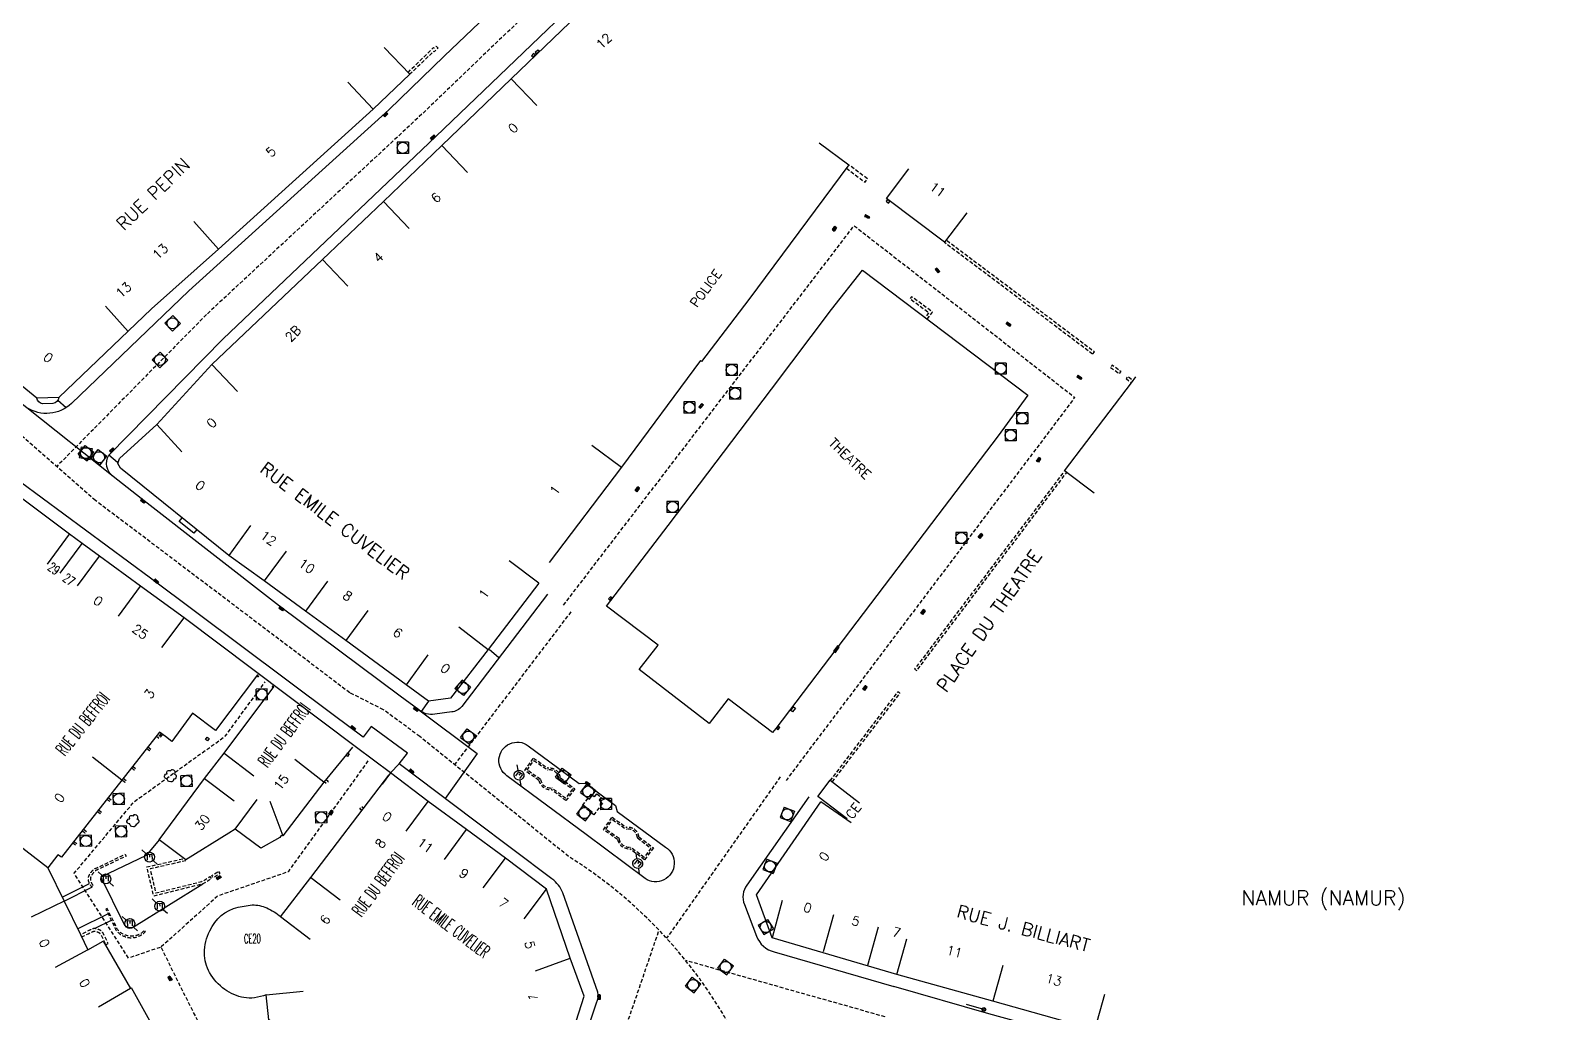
# Model space of a CAD drawing. Header units: millimetres. Extents: x 185000 to 186001, y 128000 to 129000.
# Drawn here: x 185351 to 185558.1, y 128221.8 to 128354.2 of the extents above; entities that cross this region are included whole.
import ezdxf
from ezdxf.enums import TextEntityAlignment as Align

# ---------------------------------------------------------------- set-up
doc = ezdxf.new("R2010")
doc.units = ezdxf.units.MM
doc.linetypes.add('DASHED', pattern=[0.75, 0.5, -0.25])
doc.layers.get('0').update_dxf_attribs({"linetype": 'CONTINUOUS'})
for name, color, linetype in [('W0001', 6, 'DASHED'), ('W0008', 7, 'CONTINUOUS'), ('W0017', 7, 'CONTINUOUS'), ('W0100', 7, 'CONTINUOUS'), ('W0112', 1, 'DASHED'), ('W0300', 7, 'CONTINUOUS'), ('W0322', 7, 'CONTINUOUS'), ('W0334', 7, 'CONTINUOUS'), ('W0400', 7, 'CONTINUOUS'), ('W0420', 7, 'CONTINUOUS'), ('W0471', 7, 'CONTINUOUS'), ('W0980', 7, 'CONTINUOUS'), ('W0984', 7, 'CONTINUOUS'), ('W0989', 7, 'CONTINUOUS'), ('W0991', 7, 'CONTINUOUS'), ('W1102', 7, 'CONTINUOUS')]:
    doc.layers.add(name, color=color, linetype=linetype)
doc.styles.get("Standard").update_dxf_attribs({"font": 'romans.shx', "width": 0.85})

# ---------------------------------------------------------------- blocks, each defined once
blk = doc.blocks.new('T400')
for p, q in [((-0.15, 0.3), (0.15, 0.3)), ((-0.15, -0.25), (-0.15, 0.3)), ((-0.15, 0.15), (0.15, 0.15)), ((-0.15, 0), (0.15, 0)), ((0.15, 0.3), (0.15, -0.25)), ((-0.15, -0.15), (0.15, -0.15)), ((-0.15, -0.25), (-0.15, -0.3)), ((-0.15, -0.3), (0.15, -0.3)), ((0.15, -0.3), (0.15, -0.25))]:
    blk.add_line(p, q)
blk = doc.blocks.new('T420')
for p, q in [((0.75, 0.75), (-0.75, 0.75)), ((-0.75, 0.75), (-0.75, -0.75)), ((0.75, 0.75), (0.75, -0.75)), ((0.75, -0.75), (-0.75, -0.75))]:
    blk.add_line(p, q)
blk.add_ellipse((0, 0), major_axis=(-0.53, 0.53), ratio=1, start_param=3.926991, end_param=10.210176)
blk = doc.blocks.new('T471')
for p, q in [((-0.333334, 0.333334), (-0.333334, -0.333334)), ((-0.333334, 0.333334), (0.333334, 0.333334)), ((-0.333334, 0), (0, 0)), ((0.500001, 0.500001), (1.000002, 1.000002)), ((-0.500001, -0.500001), (-1.000002, -1.000002)), ((-0.333334, -0.333334), (0.333334, -0.333334))]:
    blk.add_line(p, q)
blk.add_ellipse((0, 0), major_axis=(0.471405, 0.471405), ratio=1, start_param=5.4977871438, end_param=11.780972451)
blk = doc.blocks.new('T300')
for p, q in [((-0.8, 0.51), (-0.86, 0.34)), ((-0.86, 0.34), (-0.86, 0.17)), ((-0.86, 0.17), (-0.74, 0.06)), ((-0.69, 0.63), (-0.8, 0.51)), ((-0.8, -0.06), (-0.74, 0.06)), ((-0.74, 0.06), (-0.69, 0.11)), ((-0.57, 0.69), (-0.69, 0.63)), ((-0.46, 0.69), (-0.57, 0.69)), ((-0.29, 0.63), (-0.46, 0.69)), ((-0.29, 0.63), (-0.17, 0.74)), ((-0.23, 0.57), (-0.29, 0.63)), ((-0.17, 0.74), (-0.06, 0.8)), ((-0.06, 0.8), (0.06, 0.8)), ((0.06, 0.8), (0.23, 0.74)), ((0.23, 0.74), (0.34, 0.63)), ((0.34, 0.63), (0.4, 0.51)), ((0.46, 0.46), (0.34, 0.46)), ((0.4, 0.51), (0.4, 0.46)), ((0.57, 0.4), (0.46, 0.46)), ((0.57, 0.4), (0.69, 0.29)), ((0.69, 0.29), (0.74, 0.17)), ((0.74, 0.06), (0.69, -0.17)), ((0.74, 0.17), (0.74, 0.06)), ((-0.8, -0.17), (-0.8, -0.06)), ((-0.8, -0.23), (-0.8, -0.17)), ((-0.74, -0.34), (-0.8, -0.23)), ((-0.69, -0.4), (-0.74, -0.34)), ((-0.51, -0.46), (-0.69, -0.4)), ((-0.4, -0.46), (-0.51, -0.46)), ((-0.4, -0.46), (-0.34, -0.46)), ((-0.34, -0.46), (-0.34, -0.4)), ((-0.34, -0.51), (-0.34, -0.46)), ((-0.29, -0.63), (-0.34, -0.51)), ((-0.17, -0.74), (-0.29, -0.63)), ((-0.06, -0.8), (-0.17, -0.74)), ((0.06, -0.8), (-0.06, -0.8)), ((0.17, -0.74), (0.06, -0.8)), ((0.23, -0.69), (0.17, -0.74)), ((0.29, -0.46), (0.23, -0.46)), ((0.29, -0.63), (0.23, -0.69)), ((0.46, -0.4), (0.29, -0.46)), ((0.34, -0.51), (0.29, -0.63)), ((0.34, -0.51), (0.34, -0.46)), ((0.57, -0.34), (0.46, -0.4)), ((0.63, -0.29), (0.57, -0.34)), ((0.69, -0.17), (0.63, -0.29))]:
    blk.add_line(p, q)
blk = doc.blocks.new('t322o')
at = {"color": 0, "linetype": 'Continuous'}
for radius in [0.25, 0.15]:
    blk.add_circle((0, 0), radius, dxfattribs=at)

msp = doc.modelspace()

# ---------------------------------------------------------------- linework, layer by layer
at = {"layer": 'W0001', "flags": 128}
for points in [[(185521.86, 128456.07), (185509.4, 128444.14), (185447.98, 128385.32), (185403.47, 128342.64), (185374.76, 128315.93)], [(185422.93, 128276.7), (185462.14, 128327.92), (185491.91, 128304.75), (185452.96, 128253.06)], [(185385.68, 128188.57), (185381.87, 128204.52), (185371.99, 128223.76), (185368.64, 128230.57), (185364.26, 128229.08), (185356.91, 128240.52), (185365.01, 128250.19), (185377.29, 128259.03), (185382.69, 128266.38)], [(185396.55, 128255.68), (185385.76, 128240.71), (185376.27, 128237.45), (185368.64, 128230.57)]]:
    msp.add_lwpolyline(points, dxfattribs=at)
at = {"layer": 'W0001'}
for points in [[(185533.07, 128082.73), (185528.02, 128085.99), (185483.16, 128119.4, -0.175243), (185467.57, 128153.36), (185464.08, 128171.37), (185455.52, 128197.06), (185448.47, 128213.56, 0.154273), (185423.62, 128242.79), (185403.53, 128258.97), (185398.65, 128262.6), (185394.08, 128264.89), (185359.78, 128290.83), (185349.31, 128300.01), (185344.53, 128303.6, -0.061815), (185324.76, 128317.7), (185302.12, 128332.21), (185295.97, 128335.75)], [(185423.93, 128275.82), (185408.23, 128255.19, -0.187931)], [(185452.17, 128253.53), (185436.84, 128231.75, 0.270225)]]:
    msp.add_lwpolyline(points, format="xyb", dxfattribs=at)
for points in [[(185374.76, 128315.93), (185354.55, 128295.42)], [(185426.62, 128205.92), (185435.82, 128232.84)], [(185466.33, 128221.14), (185439.41, 128228.75)]]:
    msp.add_lwpolyline(points, dxfattribs=at)
at = {"layer": 'W0008', "flags": 128}
for points in [[(185492.3, 128548.09), (185497.77, 128514.09), (185503.34, 128479.64), (185508.01, 128450.89, -0.050322), (185508.04, 128449.76, -0.050322), (185507.85, 128448.64, -0.052996), (185507.41, 128447.53, -0.052996), (185506.74, 128446.54), (185474.94, 128416), (185438.3, 128380.84), (185406.84, 128350.78), (185399.34, 128343.58), (185372.4, 128319.15)], [(185377.03, 128312.63), (185395.45, 128330.2), (185405.69, 128339.95), (185436.88, 128369.89), (185450.99, 128383.45), (185460.98, 128393.06), (185513.99, 128443.89, -0.049002), (185516.31, 128445.39, -0.049002), (185518.87, 128446.4, -0.058744), (185522.12, 128446.93, -0.058744), (185525.41, 128446.69), (185531.02, 128445.78), (185537.03, 128444.83), (185551.1, 128442.25), (185585.09, 128436.03), (185588.12, 128435.56), (185589.14, 128435.46), (185594.24, 128435.33), (185597.28, 128435.24), (185604.35, 128434.56)], [(185562.2, 128175.76), (185555.01, 128184.75, 0.013565), (185552.07, 128188.43, 0.022665), (185550.15, 128190.5, 0.004146), (185547.19, 128193.37, 0.005278), (185544.83, 128195.57, 0.041932), (185543.15, 128196.86, 0.02162), (185539.6, 128198.94), (185529.12, 128204.88, 0.008831), (185526.81, 128206.2, 0.008831), (185524.46, 128207.43, 0.00618), (185522.79, 128208.25, 0.00618), (185521.1, 128209.02), (185516.46, 128210.98, 0.009725), (185514.94, 128211.61, 0.009725), (185513.39, 128212.18, 0.009834), (185511.81, 128212.69, 0.009834), (185510.21, 128213.15), (185506.96, 128214.11), (185492.59, 128218.16), (185480.33, 128221.57), (185467.49, 128225.24)]]:
    msp.add_lwpolyline(points, format="xyb", dxfattribs=at)
at = {"layer": 'W0008'}
for points in [[(185372.4, 128319.15), (185356.56, 128303.94, -0.345769), (185350.5, 128303.36), (185344.51, 128308.03), (185340.09, 128311.36), (185336.87, 128313.48), (185323.67, 128322.02), (185309.72, 128330.91), (185303.63, 128334.52), (185302.37, 128335.17)], [(185422.18, 128207.3), (185427.4, 128223.05, 0.141981), (185427.57, 128224.49), (185422.83, 128237.89, 0.148591), (185421.37, 128239.76), (185410.84, 128247.69), (185400.76, 128255.3), (185401.86, 128256.72), (185396.96, 128260.33), (185395.9, 128258.9), (185391.86, 128261.91), (185367.19, 128280.33), (185346.68, 128295.46), (185347.72, 128296.9), (185342.39, 128300.85), (185341.31, 128299.4), (185329.6, 128308.12), (185322.04, 128313.7), (185323.12, 128315.16), (185304.93, 128327.08), (185294.53, 128333.85)], [(185420.79, 128278.21), (185409.23, 128263.02, -0.187931), (185407.84, 128262.29), (185405.55, 128261.99, -0.206718), (185403.4, 128262.57), (185400.9, 128264.44), (185384.61, 128276.59), (185365.95, 128291.11), (185362.18, 128294.09, -0.382798), (185361.57, 128296.95), (185377.03, 128312.63)], [(185436.68, 128244.05, -1.02002), (185433.93, 128239.82), (185425.97, 128245.75), (185415.3, 128253.68, -1.018131), (185418.18, 128257.74), (185425.06, 128252.66), (185425.89, 128252.68), (185429.95, 128249.65), (185430.16, 128248.86), (185436.68, 128244.05)], [(185456.04, 128250.82), (185447.68, 128238.93, 0.270225), (185447.34, 128236.31), (185448.97, 128232.04, 0.259042), (185451.37, 128229.93), (185467.49, 128225.24)]]:
    msp.add_lwpolyline(points, format="xyb", dxfattribs=at)
at = {"layer": 'W0017', "flags": 128}
msp.add_lwpolyline([(185374.63, 128258.59), (185374.86, 128258.9), (185375.14, 128258.69), (185374.91, 128258.38)], close=True, dxfattribs=at)
msp.add_lwpolyline([(185368.39, 128245.04), (185366.6, 128242.92), (185360.5, 128240.02), (185363.59, 128233.71, 0.100994), (185363.88, 128233.4, 0.100994), (185364.26, 128233.23, 0.093802), (185364.65, 128233.22, 0.093802), (185365.01, 128233.35), (185374.27, 128239.08)], format="xyb", dxfattribs=at)
for points in [[(185355.31, 128237.31), (185358.97, 128239.15)], [(185355.58, 128236.78), (185359.31, 128238.66)], [(185357.43, 128233.08), (185361.44, 128235.07)], [(185361.89, 128234.16), (185359.71, 128233.07)]]:
    msp.add_lwpolyline(points, dxfattribs=at)
at = {"layer": 'W0100', "flags": 128}
for points in [[(185378.94, 128305.55), (185375.49, 128309.17), (185390.4, 128323.36), (185398.64, 128331.18), (185406.51, 128338.73), (185415.86, 128347.74), (185433.94, 128365.15), (185440.97, 128371.8), (185447.87, 128378.37), (185457.39, 128387.55), (185460.93, 128383.88), (185463.91, 128386.87), (185460.49, 128390.52), (185463.14, 128393.01), (185473.31, 128402.84), (185487.96, 128416.87), (185493.76, 128422.59), (185507.66, 128435.91), (185515.37, 128443.31), (185515.51, 128443.17)], [(185398.74, 128351.98), (185402.19, 128348.36), (185397.23, 128343.63), (185376.38, 128324.75), (185367.35, 128316.68)], [(185457.41, 128339.1), (185461.42, 128336.12), (185447.92, 128317.98), (185441.56, 128309.6), (185441.4, 128309.72), (185430.75, 128295.32), (185421, 128282.45)], [(185477.35, 128329.68), (185474.34, 128325.69), (185466.51, 128331.59), (185469.53, 128335.58)], [(185428.71, 128276.59), (185437.03, 128287.44), (185450.98, 128305.88), (185459.07, 128316.61), (185463.27, 128321.93), (185485.57, 128305.03), (185481.57, 128299.55), (185473.44, 128288.85), (185451.59, 128260.05)], [(185494.52, 128291.82), (185490.54, 128294.84), (185499.54, 128306.73), (185500.15, 128307.53)], [(185381.65, 128267.32), (185375.98, 128259.78), (185372.87, 128262.12), (185370.08, 128258.32), (185369.21, 128258.97), (185368.4, 128259.56), (185363.33, 128253.1), (185355.19, 128242.69), (185354.72, 128243.02), (185353.36, 128241.25), (185355.58, 128236.78), (185357.77, 128232.25), (185358.76, 128230.19), (185360.84, 128231.37), (185364.5, 128224.98), (185364.62, 128225.11), (185367.96, 128219.03), (185376.4, 128204.08), (185378.32, 128194.53), (185380.65, 128194.97), (185381.07, 128194.66), (185382.16, 128188.71), (185382.29, 128187.98)], [(185368.37, 128245.03), (185374.51, 128253.31), (185377.15, 128256.72), (185383.86, 128265.67)], [(185394.47, 128257.53), (185390.6, 128252.8), (185385.08, 128245.57), (185384.85, 128245.61), (185384.65, 128245.36), (185382.09, 128243.91), (185378.63, 128246.46), (185377.78, 128245.93), (185371.99, 128242.34), (185368.39, 128245.04)], [(185461.2, 128247.85), (185457.24, 128250.89), (185458.92, 128253.08), (185462.88, 128250.04)], [(185561.23, 128179.95), (185552.19, 128191.07), (185548.98, 128194.37), (185542.28, 128199.48), (185539.06, 128201.3), (185530.6, 128206.08), (185525.19, 128209.12), (185523.97, 128209.77), (185522.98, 128210.21), (185514.55, 128213.86), (185494.63, 128219.4), (185480.84, 128223.26), (185467.92, 128226.86), (185469.26, 128231.68)]]:
    msp.add_lwpolyline(points, dxfattribs=at)
for points in [[(185419.09, 128351.28), (185419.25, 128351.11), (185419.64, 128351.46), (185419.48, 128351.63)], [(185418.89, 128351.16), (185418.59, 128350.85), (185418.8, 128350.65), (185419.1, 128350.96)], [(185466.63, 128331.45), (185466.45, 128331.24), (185466.78, 128330.97), (185466.95, 128331.18)], [(185429.43, 128277.69), (185429.25, 128277.85), (185429, 128277.55), (185429.18, 128277.39)], [(185459.37, 128270.52), (185459.61, 128270.34), (185460.12, 128271.02), (185459.88, 128271.2)], [(185453.97, 128263), (185454.21, 128262.81), (185453.84, 128262.32), (185453.6, 128262.5)], [(185451.65, 128260.06), (185451.85, 128259.89), (185452.11, 128260.19), (185451.92, 128260.36)], [(185393.8, 128256.3), (185393.59, 128256.43), (185393.79, 128256.76), (185394, 128256.63)]]:
    msp.add_lwpolyline(points, close=True, dxfattribs=at)
at = {"layer": 'W0100'}
for points in [[(185394.98, 128257.51), (185394.99, 128257.52), (185371.73, 128275), (185365.85, 128279.28), (185360.33, 128283.33), (185357.99, 128285.05), (185356.28, 128286.3), (185345.06, 128294.67), (185336.14, 128301.06), (185327.8, 128307.39), (185319.49, 128313.45), (185313.5, 128317.98), (185307.36, 128322.65), (185302.15, 128326.7), (185293.85, 128332.95)], [(185367.35, 128316.68), (185354.83, 128304.72), (185351.87, 128304.63), (185346.18, 128309.27), (185342.11, 128312.5), (185336.46, 128316.14), (185330, 128320.22), (185321.05, 128325.97), (185315.88, 128329.07), (185318.45, 128333.36)], [(185419.59, 128279.67), (185412.77, 128270.74), (185407.69, 128264.14), (185404.72, 128263.74), (185401.68, 128265.95), (185393.55, 128271.95), (185388.13, 128275.92), (185382.56, 128279.97), (185377.79, 128283.4), (185363.17, 128295.2), (185362.79, 128295.81), (185363.04, 128296.49), (185368.06, 128301.09), (185375.49, 128309.17)], [(185451.56, 128260.07), (185451.13, 128259.51), (185445.15, 128264.08), (185442.6, 128260.74), (185433.14, 128268.01), (185435.68, 128271.33), (185428.71, 128276.59)], [(185420.2, 128207.35), (185420.2, 128207.35), (185423.54, 128217.17), (185425.7, 128223.95), (185423.84, 128229.06), (185420.63, 128238.37), (185415.1, 128242.55), (185409.86, 128246.41), (185404.65, 128250.23), (185399.58, 128254.06), (185398.45, 128252.56)], [(185467.92, 128226.86), (185451.07, 128231.81), (185448.95, 128237.62), (185457.64, 128250.17)]]:
    msp.add_lwpolyline(points, dxfattribs=at)
at = {"layer": 'W0100', "flags": 128}
msp.add_lwpolyline([(185383.48, 128216.71), (185383.67, 128216.8), (185383.7, 128217.02), (185384.97, 128217.22), (185384.48, 128219.94), (185383.16, 128220.74), (185382.83, 128224.13, -0.063738), (185381.25, 128223.72, -0.073184), (185379.82, 128223.75, -0.114914), (185377.23, 128224.84, -0.1056), (185375.18, 128227.11, -0.132815), (185374.48, 128229.75, -0.115967), (185375.21, 128232.77, -0.230376), (185379.02, 128235.97), (185380.92, 128236.26, -0.099278), (185382.89, 128235.85, -0.089293), (185384.76, 128234.63), (185388.83, 128239.96), (185398.78, 128252.99), (185399.38, 128253.78)], format="xyb", dxfattribs=at)
at = {"layer": 'W0112', "flags": 128}
for points in [[(185405.77, 128352.16), (185406.01, 128351.9), (185405.46, 128351.37), (185405.39, 128351.45), (185402.19, 128348.36), (185401.95, 128348.62), (185405.4, 128351.95), (185405.47, 128351.88)], [(185494.34, 128310.61), (185494.55, 128310.89), (185474.56, 128325.97), (185474.34, 128325.69)], [(185496.74, 128308.79), (185497.94, 128307.95), (185498.15, 128308.24), (185496.95, 128309.08)], [(185498.82, 128307.28), (185499.54, 128306.73), (185499.76, 128307.02), (185499.04, 128307.56)], [(185490.82, 128294.62), (185490.54, 128294.84), (185470.3, 128268.09), (185470.59, 128267.88)], [(185468.32, 128264.81), (185468.03, 128265.03), (185458.92, 128253.08), (185459.2, 128252.87)], [(185376.39, 128240.78), (185376.58, 128240.48), (185375.66, 128239.9), (185375.47, 128240.2)]]:
    msp.add_lwpolyline(points, close=True, dxfattribs=at)
for points in [[(185461.1, 128335.69), (185463.61, 128333.78), (185463.95, 128334.23), (185461.42, 128336.12)], [(185472.01, 128315.31), (185472.72, 128316.27), (185469.89, 128318.34), (185469.68, 128318.06), (185472.22, 128316.2), (185471.72, 128315.52)], [(185368.8, 128259.27), (185368.54, 128258.93), (185368.35, 128258.7), (185367.96, 128259.01)], [(185368.64, 128259.39), (185368.39, 128259.06), (185368.32, 128258.98), (185368.09, 128259.16)], [(185366.85, 128257.58), (185367.25, 128257.27), (185367.06, 128257.04), (185366.66, 128257.35)], [(185364.81, 128254.99), (185365.21, 128254.67), (185365.02, 128254.44), (185364.63, 128254.75)], [(185363.52, 128253.34), (185363.91, 128253.02), (185363.73, 128252.79), (185363.33, 128253.1)], [(185390.91, 128253.17), (185391.17, 128252.96), (185390.91, 128252.63), (185390.65, 128252.85)], [(185361.49, 128250.74), (185361.88, 128250.43), (185361.7, 128250.2), (185361.3, 128250.51)], [(185360.2, 128249.09), (185360.6, 128248.78), (185360.42, 128248.55), (185360.01, 128248.86)], [(185395.73, 128249), (185395.47, 128249.19), (185395.72, 128249.53), (185395.99, 128249.33)], [(185358.16, 128246.49), (185358.55, 128246.18), (185358.36, 128245.94), (185357.97, 128246.25)], [(185356.86, 128244.83), (185357.26, 128244.52), (185357.07, 128244.3), (185356.68, 128244.6)], [(185371.98, 128242.21), (185370.03, 128241.77), (185367.15, 128241.11), (185367.91, 128237.87), (185374.13, 128239.41), (185375.23, 128240.07), (185375.41, 128239.77), (185374.27, 128239.08), (185367.64, 128237.43), (185366.72, 128241.38), (185369.95, 128242.11), (185371.75, 128242.52)]]:
    msp.add_lwpolyline(points, dxfattribs=at)
for points in [[(185381.73, 128267.28, 1.023033), (185381.7, 128267.08, 0.977486)], [(185383.75, 128265.78, 1.023033), (185383.71, 128265.59, 0.977486)], [(185361.35, 128235.78), (185361.16, 128235.69), (185362.23, 128233.57), (185362.33, 128233.31, 0.148164), (185363.1, 128232.32, 0.132431), (185364.41, 128231.83, 0.116631), (185365.57, 128232, 0.116631), (185366.53, 128232.66), (185366.38, 128232.8, -0.116631), (185365.49, 128232.19, -0.116631), (185364.43, 128232.04, -0.132431), (185363.22, 128232.49, -0.148164), (185362.52, 128233.39), (185362.42, 128233.65)]]:
    msp.add_lwpolyline(points, format="xyb", close=True, dxfattribs=at)
at = {"layer": 'W0112'}
for points in [[(185417.71, 128254.38), (185418.87, 128256.06), (185420.86, 128254.69, -0.415401), (185422.51, 128253.41), (185424.44, 128251.93), (185423.25, 128250.33), (185421.28, 128251.81, -0.373692), (185419.62, 128253.06)], [(185418.02, 128254.44), (185418.93, 128255.75), (185420.81, 128254.45, -0.457082), (185422.29, 128253.3), (185424.13, 128251.89), (185423.2, 128250.65), (185421.34, 128252.04, -0.409419), (185419.83, 128253.19)], [(185428.31, 128246.4), (185429.48, 128248.08), (185431.46, 128246.71, -0.415401), (185433.11, 128245.43), (185435.05, 128243.95), (185433.85, 128242.35), (185431.88, 128243.83, -0.373692), (185430.23, 128245.07)], [(185428.62, 128246.45), (185429.53, 128247.77), (185431.41, 128246.47, -0.457082), (185432.9, 128245.31), (185434.73, 128243.91), (185433.81, 128242.67), (185431.95, 128244.06, -0.409419), (185430.43, 128245.21)]]:
    msp.add_lwpolyline(points, format="xyb", close=True, dxfattribs=at)
msp.add_lwpolyline([(185425.5, 128249.67), (185426.68, 128251.21), (185427.12, 128250.85), (185427.43, 128251.23), (185428.03, 128250.8), (185427.73, 128250.38), (185428.18, 128249.97), (185427.01, 128248.43)], close=True, dxfattribs=at)
at = {"layer": 'W0112', "flags": 128}
for points in [[(185359.68, 128241.13, -0.001035), (185359.86, 128241.21), (185363.81, 128243.1), (185363.93, 128242.84), (185359.98, 128240.96, 0.001003), (185359.81, 128240.88, 0.083642), (185359.58, 128240.69, 0.045856), (185359.2, 128240.14, 0.185978), (185359.11, 128239.59, 0.140261), (185359.51, 128238.85), (185359.31, 128238.66, -0.140261), (185358.84, 128239.53, -0.185978), (185358.95, 128240.28, -0.045856), (185359.37, 128240.87, -0.085238), (185359.67, 128241.12)], [(185357.91, 128231.93), (185358.8, 128232.33), (185359.05, 128232.47, -0.040445), (185359.6, 128232.71, -0.118296), (185359.66, 128232.71, -0.087481), (185360.23, 128232.53, -0.122153), (185360.49, 128232.29, -0.021539), (185360.51, 128232.26, -0.016345), (185360.55, 128232.2), (185361.16, 128230.89), (185361.49, 128231.04), (185360.87, 128232.35, 0.016345), (185360.82, 128232.43, 0.021539), (185360.79, 128232.49, 0.122153), (185360.4, 128232.84, 0.087481), (185359.71, 128233.07, 0.118296), (185359.49, 128233.04, 0.040445), (185358.88, 128232.78), (185358.64, 128232.65), (185357.77, 128232.25)]]:
    msp.add_lwpolyline(points, format="xyb", dxfattribs=at)
at = {"layer": 'W0322', "flags": 128}
msp.add_lwpolyline([(185479.65, 128222.14), (185477.28, 128222.82)], dxfattribs=at)
at = {"layer": 'W0334'}
msp.add_lwpolyline([(185354.83, 128304.72, -0.359426), (185354.03, 128303.92), (185352.64, 128303.88, -0.282211), (185351.87, 128304.63)], format="xyb", dxfattribs=at)
for points in [[(185354.72, 128304.37), (185355.85, 128303.38)], [(185362.18, 128294.09), (185350.5, 128303.36)], [(185362.75, 128295.94), (185361.57, 128296.95)], [(185373.44, 128286.92), (185373.05, 128286.44), (185371.09, 128287.99), (185371.49, 128288.49)], [(185412.93, 128270.71), (185414.16, 128269.71)], [(185403.4, 128262.57), (185411.28, 128256.68), (185406.94, 128250.63)], [(185404.72, 128263.74), (185403.71, 128262.36)], [(185400.76, 128255.3), (185399.58, 128254.06), (185394.99, 128257.52)]]:
    msp.add_lwpolyline(points, dxfattribs=at)
at = {"layer": 'W1102'}
for p, q in [((185393.83, 128347.3), (185397.23, 128343.63)), ((185419.33, 128344.14), (185415.86, 128347.74)), ((185409.97, 128335.12), (185406.51, 128338.73)), ((185398.64, 128331.18), (185402.09, 128327.56)), ((185376.38, 128324.75), (185373.04, 128328.47)), ((185393.85, 128319.74), (185390.4, 128323.36)), ((185364.18, 128313.64), (185361.13, 128317.06)), ((185371.44, 128297.4), (185368.06, 128301.09)), ((185426.75, 128298.32), (185430.75, 128295.32)), ((185380.72, 128287.47), (185377.79, 128283.4)), ((185353.33, 128282.26), (185356.28, 128286.3)), ((185355.03, 128281.01), (185357.99, 128285.05)), ((185357.37, 128279.3), (185360.33, 128283.33)), ((185385.5, 128284.01), (185382.56, 128279.97)), ((185419.59, 128279.67), (185415.61, 128282.71)), ((185362.91, 128275.24), (185365.85, 128279.28)), ((185391.08, 128279.95), (185388.13, 128275.92)), ((185368.73, 128271.01), (185371.73, 128275)), ((185396.52, 128275.97), (185393.55, 128271.95)), ((185408.79, 128273.78), (185412.77, 128270.74)), ((185404.61, 128270), (185401.68, 128265.95)), ((185363.33, 128253.1), (185359.4, 128256.19)), ((185377.15, 128256.72), (185381.13, 128253.69)), ((185390.6, 128252.8), (185386.68, 128255.9)), ((185374.51, 128253.31), (185378.5, 128250.29)), ((185378.63, 128246.46), (185381.59, 128250.49)), ((185383.31, 128250.24), (185385.08, 128245.57)), ((185401.69, 128246.21), (185404.65, 128250.23)), ((185461.75, 128247.32), (185457.64, 128250.17)), ((185406.89, 128242.38), (185409.86, 128246.41)), ((185353.36, 128241.25), (185349.4, 128244.31)), ((185412.09, 128238.56), (185415.1, 128242.55)), ((185388.83, 128239.96), (185392.8, 128236.93)), ((185417.62, 128234.38), (185420.63, 128238.37)), ((185355.58, 128236.78), (185351.09, 128234.58)), ((185452.41, 128236.83), (185451.07, 128231.81)), ((185388.73, 128231.59), (185384.76, 128234.63)), ((185459.34, 128234.91), (185457.96, 128229.91)), ((185465.37, 128233.25), (185463.94, 128228.08)), ((185358.76, 128230.19), (185354.35, 128227.82)), ((185419.14, 128227.34), (185423.84, 128229.06)), ((185482.18, 128228.08), (185480.84, 128223.26)), ((185364.5, 128224.98), (185360.2, 128222.47)), ((185382.83, 128224.13), (185387.81, 128224.6)), ((185494.63, 128219.4), (185495.97, 128224.22))]:
    msp.add_line(p, q, dxfattribs=at)

# ---------------------------------------------------------------- block references
at = {"layer": 'W0300', "rotation": 271.84698}
for p in [(185369.88, 128253.61), (185364.83, 128247.54)]:
    msp.add_blockref('T300', p, dxfattribs=at)
at = {"layer": 'W0322', "rotation": 164.0757197171791}
msp.add_blockref('t322o', (185479.65, 128222.14), dxfattribs=at)
at = {"layer": 'W0400'}
for p, rotation in [((185398.92, 128342.93), 315.4313683138986), ((185405.33, 128339.86), 126.9454924904455), ((185463.87, 128329.15), 240.1979783554687), ((185459.49, 128327.51), 326.0715359594897), ((185473.39, 128321.87), 221.6713893278783), ((185482.96, 128314.64), 232.9064281107265), ((185492.51, 128307.45), 233.0461863384363), ((185441.5, 128303.61), 318.6265732438492), ((185362.01, 128297.63), 133.1843867541706), ((185487.03, 128296.32), 147.7353279136815), ((185432.88, 128292.33), 143.7618201000432), ((185366.17, 128290.77), 232.1204417925434), ((185479.18, 128286.03), 142.6667082721988), ((185367.98, 128279.93), 231.5925941084505), ((185384.85, 128276.25), 233.2641887192748), ((185471.43, 128275.79), 142.8800850169312), ((185463.6, 128265.51), 142.7201888317612), ((185403.02, 128262.66), 52.91957975025667), ((185394.54, 128260.14), 233.3029795673732), ((185402.42, 128254.29), 232.9551264845389), ((185426.21, 128252.62), 55.58459867604613), ((185391.56, 128248.69), 147.5765348900673), ((185376.42, 128239.93), 298.8991647195076), ((185369.84, 128226.32), 212.343579096524), ((185427.73, 128223.8), 181.2378205306554)]:
    msp.add_blockref('T400', p, dxfattribs=dict(at, rotation=rotation))
at = {"layer": 'W0420'}
for p in [(185401.25, 128338.43), (185445.61, 128308.45), (185481.91, 128308.63), (185446.08, 128305.27), (185439.91, 128303.38), (185484.81, 128301.91), (185483.26, 128299.63), (185437.64, 128289.96), (185476.6, 128285.77)]:
    msp.add_blockref('T420', p, dxfattribs=at)
for p, rotation in [((185370.18, 128314.75), 43.76219567923614), ((185368.47, 128309.81), 43.76219567923614), ((185358.52, 128297.22), 142.1204417925434), ((185358.47, 128297.23), 80.31357708132902), ((185360.27, 128296.68), 142.1204417925434), ((185409.34, 128265.55), 320.6632761677681), ((185382.24, 128264.65), 271.84698), ((185410.08, 128258.98), 143.3029795673732), ((185422.9, 128253.66), 143.3029795673732), ((185372.08, 128252.97), 271.84698), ((185426.26, 128251.56), 143.3029795673732), ((185362.93, 128250.54), 271.84698), ((185428.66, 128249.86), 0.9264007213731208), ((185390.25, 128248.05), 271.84698), ((185425.76, 128248.66), 143.3029795673732), ((185453.11, 128248.47), 68.63421167924322), ((185363.25, 128246.16), 271.84698), ((185358.5, 128244.89), 271.84698), ((185450.79, 128241.46), 68.63421167924322), ((185450.22, 128233.27), 121.4337519980147), ((185444.8, 128227.87), 143.3029795673732), ((185440.42, 128225.43), 143.3029795673732)]:
    msp.add_blockref('T420', p, dxfattribs=dict(at, rotation=rotation))
at = {"layer": 'W0471'}
for p, rotation in [((185416.92, 128253.76), 234.331720863689), ((185367.08, 128242.7), 271.84698), ((185432.93, 128241.84), 233.1696248231211), ((185361.17, 128239.77), 271.84698), ((185368.45, 128236.09), 271.84698), ((185364.41, 128233.74), 271.84698)]:
    msp.add_blockref('T471', p, dxfattribs=dict(at, rotation=rotation))

# ---------------------------------------------------------------- texts
at = {"layer": 'W0980'}
msp.add_text('NAMUR (NAMUR)', height=2, dxfattribs=at).set_placement((185525.45, 128237.07), align=Align.MIDDLE)
at = {"layer": 'W0984'}
for s, rotation, p in [('POLICE', 53.3383, (185442.13, 128319.48)), ('THEATRE', 316.1651, (185461.58, 128296.49)), ('CE', 52.5237, (185462.04, 128248.94))]:
    msp.add_text(s, height=1.25, rotation=rotation, dxfattribs=at).set_placement(p, align=Align.MIDDLE)
at = {"layer": 'W0984', "width": 0.5}
msp.add_text('CE20', height=1.25, rotation=1.218, dxfattribs=at).set_placement((185380.96, 128231.71), align=Align.MIDDLE)
at = {"layer": 'W0989'}
for s, rotation, p in [('RUE PEPIN', 44.3573, (185367.54, 128332.2)), ('RUE EMILE CUVELIER', 322.9076, (185392.08, 128288.11)), ('PLACE DU THEATRE', 55.0071, (185480.36, 128274.61)), ('RUE J. BILLIART', 345.0591, (185484.97, 128233.09))]:
    msp.add_text(s, height=1.75, rotation=rotation, dxfattribs=at).set_placement(p, align=Align.MIDDLE)
at = {"layer": 'W0989', "width": 0.5}
for s, rotation, p in [('RUE DU BEFFROI', 51.5961, (185358.05, 128260.69)), ('RUE DU BEFFROI', 53.4929, (185385.24, 128259.19)), ('RUE DU BEFFROI', 53.4929, (185397.91, 128239.03)), ('RUE EMILE CUVELIER', 322.9076, (185407.79, 128233.37))]:
    msp.add_text(s, height=1.75, rotation=rotation, dxfattribs=at).set_placement(p, align=Align.MIDDLE)
at = {"layer": 'W0991'}
for s, rotation, p in [('12', 43.9182, (185428.37, 128352.84)), ('0', 44.13, (185416.13, 128341.1)), ('5', 43.44, (185383.45, 128337.9)), ('11', 322.9585, (185473.41, 128332.79)), ('6', 43.5116, (185405.72, 128331.7)), ('13', 43.44, (185368.53, 128324.44)), ('4', 43.5116, (185397.96, 128323.64)), ('13', 41.8005, (185363.58, 128319.25)), ('2B', 46.4923, (185386.44, 128313.37)), ('0', 323.444, (185353.41, 128310.12)), ('0', 44.1362, (185375.46, 128301.3)), ('0', 321.5726, (185373.92, 128292.86)), ('1', 52.8428, (185421.78, 128292.23)), ('12', 324.156, (185383.11, 128285.74)), ('10', 323.9606, (185388.29, 128281.98)), ('0', 323.7239, (185360.14, 128277.27)), ('8', 323.8357, (185393.8, 128277.96)), ('1', 52.6229, (185412.2, 128278.24)), ('25', 323.9971, (185365.82, 128273.12)), ('6', 323.5324, (185400.57, 128272.98)), ('0', 322.4279, (185406.99, 128268.16)), ('3', 53.6602, (185367.08, 128264.75)), ('15', 52.5851, (185384.85, 128252.81)), ('0', 55.9801, (185354.93, 128250.71)), ('30', 53.3985, (185374.21, 128247.41)), ('0', 322.9384, (185399.13, 128248.14)), ('8', 54.2616, (185398.24, 128244.56)), ('11', 323.6771, (185404.29, 128244.29)), ('0', 55.28, (185458.08, 128242.78)), ('9', 323.6857, (185409.49, 128240.47)), ('7', 322.9016, (185414.85, 128236.47)), ('0', 344.5503, (185455.87, 128235.87)), ('6', 52.629, (185390.77, 128234.26)), ('5', 344.5503, (185462.36, 128234.08)), ('0', 294.9316, (185352.89, 128231.08)), ('5', 282.2033, (185418.38, 128230.86)), ('7', 344.5503, (185467.87, 128232.56)), ('11', 344.0783, (185475.67, 128229.96)), ('0', 299.7703, (185358.33, 128225.7)), ('13', 344.0783, (185489.08, 128226.15)), ('1', 84.5607, (185418.8, 128223.77))]:
    msp.add_text(s, height=1.25, rotation=rotation, dxfattribs=at).set_placement(p, align=Align.MIDDLE)
at = {"layer": 'W0991', "width": 0.7}
for s, rotation, p in [('29', 323.7988, (185354.18, 128281.64)), ('27', 323.7869, (185356.2, 128280.16))]:
    msp.add_text(s, height=1.25, rotation=rotation, dxfattribs=at).set_placement(p, align=Align.MIDDLE)

doc.saveas('drawing.dxf')
